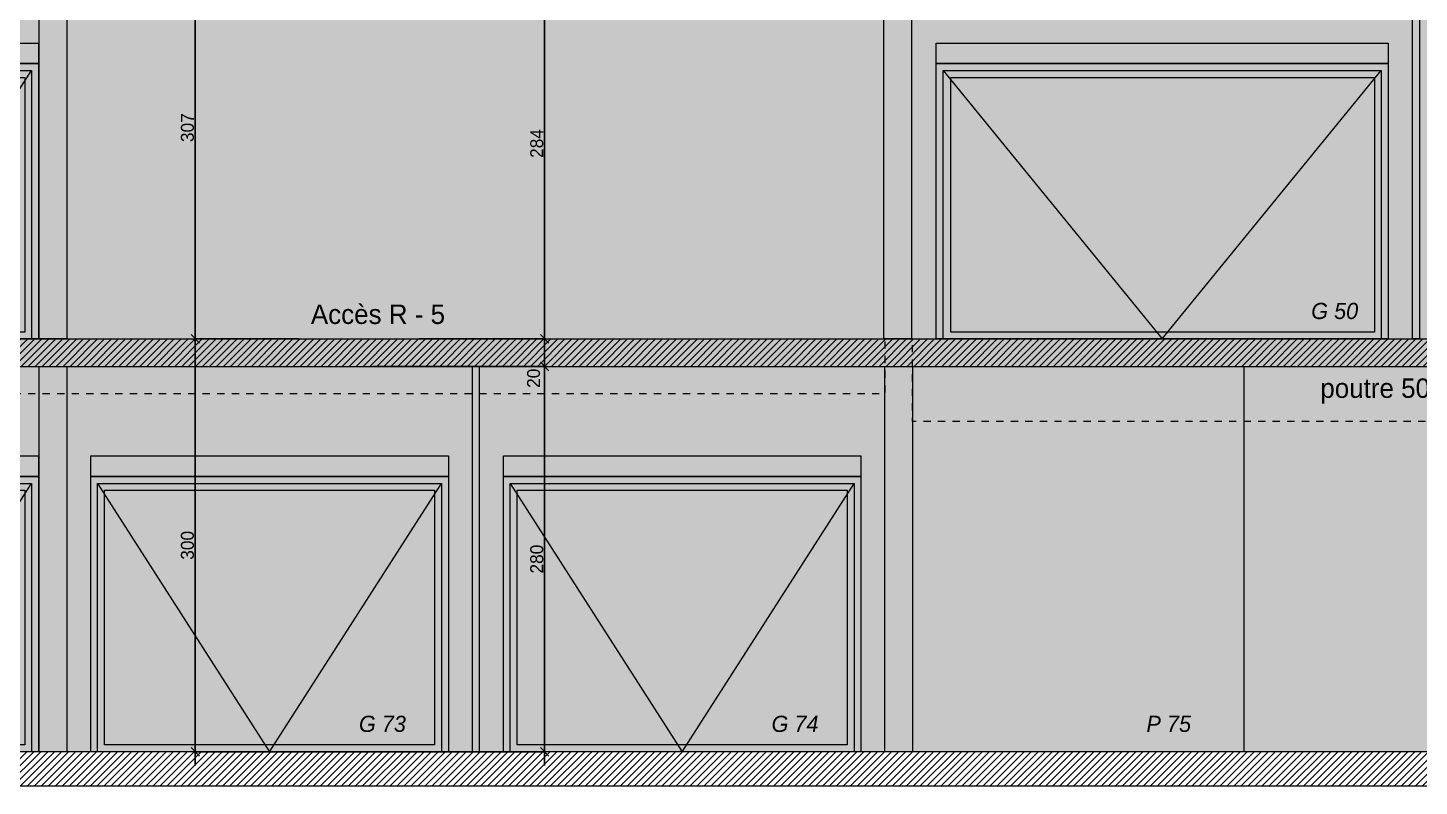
# Model space of a CAD drawing. Header units: centimetres. Extents: x -6341 to 23117, y -10090 to 8065.
# Drawn here: x 8418 to 9430, y -6912 to -6361 of the extents above; entities that cross this region are included whole.
import ezdxf

# ---------------------------------------------------------------- set-up
doc = ezdxf.new("R2010")
doc.units = ezdxf.units.CM
doc.header["$LTSCALE"] = 12.7
doc.header["$PDMODE"] = 1
doc.header["$PDSIZE"] = -2
doc.linetypes.add('VW-01', pattern=[0.83312, 0.41656, -0.41656])
doc.layers.get('0').update_dxf_attribs({"lineweight": 5})
for name, color, linetype, lineweight in [('B Général', 7, 'Continuous', 5), ('C ANNOTATIONS-cotation', 7, 'Continuous', 5), ('C ANNOTATIONS-texte', 7, 'Continuous', 5)]:
    doc.layers.add(name, color=color, linetype=linetype, lineweight=lineweight)
doc.styles.add('Arial', font='arial.ttf')
doc.styles.add('Eurostile', font='')
doc.styles.add('Eurostile (italic)', font='')
doc.styles.get('Eurostile').set_extended_font_data('Eurostile')
doc.styles.get('Eurostile (italic)').set_extended_font_data('Eurostile', italic=True)
doc.dimstyles.new('100é', dxfattribs={"dimtxt": 30.30306, "dimasz": 6.232178, "dimexe": 0, "dimexo": 25, "dimgap": 1, "dimtad": 1, "dimdec": 1, "dimtxsty": 'Arial', "dimblk": 'VW_SLASH', "dimblk1": 'VW_SLASH', "dimblk2": 'VW_SLASH', "dimcen": 0, "dimdle": 10, "dimse1": 1, "dimse2": 1, "dimazin": 0, "dimtfac": 1, "dimtdec": 1, "dimtix": 1, "dimtmove": 0, "dimatfit": 0, "dimldrblk": 'VW_FILLEDARROW', "dimfxl": 1, "dimfrac": 2, "dimtolj": 1, "dimarcsym": 0})
pattern_1 = [(45, (0, 0), (2.4253472, -2.6458333), [])]

# ---------------------------------------------------------------- blocks, each defined once
blk = doc.blocks.new('Porte basculante_élévation')
at = {"layer": 'B Général', "linetype": 'Continuous', "flags": 128}
for points in [[(-130, 107.5), (130, 107.5), (130, 92.5), (-130, 92.5)], [(-130, 92.5), (130, 92.5), (130, -107.5), (-130, -107.5)], [(-125, 87.5), (125, 87.5), (125, -107.5), (-125, -107.5)], [(-120, 82.5), (120, 82.5), (120, -102.5), (-120, -102.5)]]:
    blk.add_lwpolyline(points, close=True, dxfattribs=at)
blk.add_lwpolyline([(-125, 87.5), (0, -107.5), (125, 87.5)], dxfattribs=at)
blk = doc.blocks.new('Groupe-266-1')
at = {"layer": 'B Général', "linetype": 'Continuous', "flags": 128}
for points in [[(9078.7, -6372.4), (9407.3, -6372.4), (9407.3, -6387.4), (9078.7, -6387.4)], [(9078.7, -6387.4), (9407.3, -6387.4), (9407.3, -6587.4), (9078.7, -6587.4)], [(9083.7, -6392.4), (9402.3, -6392.4), (9402.3, -6587.4), (9083.7, -6587.4)], [(9089.3, -6397.4), (9397.3, -6397.4), (9397.3, -6582.4), (9089.3, -6582.4)]]:
    blk.add_lwpolyline(points, close=True, dxfattribs=at)
blk.add_lwpolyline([(9083.7, -6392.4), (9243, -6587.4), (9402.3, -6392.4)], dxfattribs=at)
blk = doc.blocks.new('Groupe-269-1')
at = {"layer": 'B Général', "color": 7, "linetype": 'Continuous', "lineweight": 5, "flags": 128}
blk.add_lwpolyline([(9425.1, -6319.4), (9430.1, -6319.4), (9430.1, -6587.4), (9425.1, -6587.4)], close=True, dxfattribs=at)
at = {"layer": 'B Général', "color": 7}
for name, p in [('Porte basculante_élévation', (8296, -6479.9)), ('Groupe-266-1', (0, 0))]:
    blk.add_blockref(name, p, dxfattribs=at)
at = {"layer": 'C ANNOTATIONS-texte', "color": 7, "insert": (9351.4, -6561.2), "char_height": 11.77, "attachment_point": 1, "line_spacing_factor": 0.894142, "style": 'Eurostile (italic)'}
blk.add_mtext('G 50', dxfattribs=at)
blk = doc.blocks.new('Groupe-272-1')
at = {"layer": 'B Général', "color": 7, "linetype": 'Continuous', "lineweight": 5}
blk.add_line((9302.5, -6607.4), (9302.5, -6887.4), dxfattribs=at)
at = {"layer": 'B Général', "color": 7, "linetype": 'Continuous', "lineweight": 5, "flags": 128}
blk.add_lwpolyline([(8741.5, -6607.4), (8746.5, -6607.4), (8746.5, -6887.4), (8741.5, -6887.4)], close=True, dxfattribs=at)
at = {"layer": 'B Général', "color": 7}
for p in [(8296, -6779.9), (8594, -6779.9), (8894, -6779.9)]:
    blk.add_blockref('Porte basculante_élévation', p, dxfattribs=at)
at = {"layer": 'C ANNOTATIONS-texte', "color": 7, "char_height": 11.77, "attachment_point": 1, "line_spacing_factor": 0.894142, "style": 'Eurostile (italic)'}
for s, insert in [('G 73', (8659, -6861.2)), ('G 74', (8959, -6861.2)), ('P 75', (9231.6, -6861.2))]:
    blk.add_mtext(s, dxfattribs=dict(at, insert=insert))
blk = doc.blocks.new('VW_SLASH')
at = {"color": 0, "linetype": 'ByBlock', "lineweight": -2}
blk.add_line((1.6, 0), (-1, 0), dxfattribs=at)
at = {"color": 0, "linetype": 'VW-01', "lineweight": 20, "flags": 128}
blk.add_lwpolyline([(0.5, 0.5), (-0.5, -0.5)], dxfattribs=at)
blk = doc.blocks.new('*D1279')
at = {"layer": 'C ANNOTATIONS-cotation', "color": 0, "linetype": 'Continuous', "lineweight": -2, "transparency": 16777216}
for p, q in [((8572.9, -6280.4), (8540, -6280.4)), ((8540, -6581.1), (8540, -6286.6)), ((8615, -6587.4), (8540, -6587.4))]:
    blk.add_line(p, q, dxfattribs=at)
at = {"layer": 'Defpoints', "color": 0, "transparency": 16777216}
for p in [(8540, -6280.4), (8597.9, -6280.4), (8640, -6587.4)]:
    blk.add_point(p, dxfattribs=at)
at = {"layer": 'C ANNOTATIONS-cotation', "color": 0, "lineweight": -2, "transparency": 16777216, "xscale": 6.232177734375, "yscale": 6.232177734375, "zscale": 6.232177734375}
for p, rotation in [((8540, -6280.4), 90), ((8540, -6587.4), 270)]:
    blk.add_blockref('VW_SLASH', p, dxfattribs=dict(at, rotation=rotation))
at = {"layer": 'C ANNOTATIONS-cotation', "color": 0, "lineweight": 5, "transparency": 16777216, "insert": (8534.3, -6433.9), "char_height": 9.41, "attachment_point": 5, "rotation": 90, "style": 'Eurostile'}
blk.add_mtext('\\A1;307', dxfattribs=at)
blk = doc.blocks.new('VW_FILLEDARROW')
at = {"linetype": 'Continuous', "lineweight": 0}
blk.add_hatch(color=0, dxfattribs=at).paths.add_polyline_path([(-1.6, 0.43), (0, 0), (-1.6, -0.43)])
at = {"color": 0, "linetype": 'VW-01', "lineweight": 5, "flags": 128}
blk.add_lwpolyline([(-1.6, 0.43), (0, 0), (-1.6, -0.43)], close=True, dxfattribs=at)
blk = doc.blocks.new('*D1280')
at = {"layer": 'C ANNOTATIONS-cotation', "color": 0, "linetype": 'Continuous', "lineweight": -2, "transparency": 16777216}
for p, q in [((8615, -6587.4), (8540, -6587.4)), ((8540, -6881.1), (8540, -6593.6)), ((8644, -6887.4), (8540, -6887.4))]:
    blk.add_line(p, q, dxfattribs=at)
at = {"layer": 'Defpoints', "color": 0, "transparency": 16777216}
for p in [(8540, -6587.4), (8640, -6587.4), (8669, -6887.4)]:
    blk.add_point(p, dxfattribs=at)
at = {"layer": 'C ANNOTATIONS-cotation', "color": 0, "lineweight": -2, "transparency": 16777216, "xscale": 6.232177734375, "yscale": 6.232177734375, "zscale": 6.232177734375}
for p, rotation in [((8540, -6587.4), 90), ((8540, -6887.4), 270)]:
    blk.add_blockref('VW_SLASH', p, dxfattribs=dict(at, rotation=rotation))
at = {"layer": 'C ANNOTATIONS-cotation', "color": 0, "lineweight": 5, "transparency": 16777216, "insert": (8534.3, -6737.4), "char_height": 9.41, "attachment_point": 5, "rotation": 90, "style": 'Eurostile'}
blk.add_mtext('\\A1;300', dxfattribs=at)
blk = doc.blocks.new('*D1292')
at = {"layer": 'C ANNOTATIONS-cotation', "color": 0, "linetype": 'Continuous', "lineweight": -2, "transparency": 16777216}
for p, q in [((8817, -6303.4), (8794, -6303.4)), ((8794, -6581.1), (8794, -6309.6)), ((8702.8, -6587.4), (8794, -6587.4))]:
    blk.add_line(p, q, dxfattribs=at)
at = {"layer": 'Defpoints', "color": 0, "transparency": 16777216}
for p in [(8794, -6303.4), (8842, -6303.4), (8677.8, -6587.4)]:
    blk.add_point(p, dxfattribs=at)
at = {"layer": 'C ANNOTATIONS-cotation', "color": 0, "lineweight": -2, "transparency": 16777216, "xscale": 6.232177734375, "yscale": 6.232177734375, "zscale": 6.232177734375}
for p, rotation in [((8794, -6303.4), 90), ((8794, -6587.4), 270)]:
    blk.add_blockref('VW_SLASH', p, dxfattribs=dict(at, rotation=rotation))
at = {"layer": 'C ANNOTATIONS-cotation', "color": 0, "lineweight": 5, "transparency": 16777216, "insert": (8788.3, -6445.4), "char_height": 9.41, "attachment_point": 5, "rotation": 90, "style": 'Eurostile'}
blk.add_mtext('\\A1;284', dxfattribs=at)
blk = doc.blocks.new('*D1293')
at = {"layer": 'C ANNOTATIONS-cotation', "color": 0, "linetype": 'Continuous', "lineweight": -2, "transparency": 16777216}
for p, q in [((8702.8, -6587.4), (8794, -6587.4)), ((8794, -6601.1), (8794, -6593.6)), ((8669, -6607.4), (8794, -6607.4))]:
    blk.add_line(p, q, dxfattribs=at)
at = {"layer": 'Defpoints', "color": 0, "transparency": 16777216}
for p in [(8677.8, -6587.4), (8794, -6587.4), (8644, -6607.4)]:
    blk.add_point(p, dxfattribs=at)
at = {"layer": 'C ANNOTATIONS-cotation', "color": 0, "lineweight": -2, "transparency": 16777216, "xscale": 6.232177734375, "yscale": 6.232177734375, "zscale": 6.232177734375}
for p, rotation in [((8794, -6587.4), 90), ((8794, -6607.4), 270)]:
    blk.add_blockref('VW_SLASH', p, dxfattribs=dict(at, rotation=rotation))
at = {"layer": 'C ANNOTATIONS-cotation', "color": 0, "lineweight": 5, "transparency": 16777216, "insert": (8786, -6616), "char_height": 9.41, "attachment_point": 5, "rotation": 90, "style": 'Eurostile'}
blk.add_mtext('\\A1;20', dxfattribs=at)
blk = doc.blocks.new('*D1294')
at = {"layer": 'C ANNOTATIONS-cotation', "color": 0, "linetype": 'Continuous', "lineweight": -2, "transparency": 16777216}
for p, q in [((8669, -6607.4), (8794, -6607.4)), ((8794, -6881.1), (8794, -6613.6)), ((8615.5, -6887.4), (8794, -6887.4))]:
    blk.add_line(p, q, dxfattribs=at)
at = {"layer": 'Defpoints', "color": 0, "transparency": 16777216}
for p in [(8644, -6607.4), (8794, -6607.4), (8590.5, -6887.4)]:
    blk.add_point(p, dxfattribs=at)
at = {"layer": 'C ANNOTATIONS-cotation', "color": 0, "lineweight": -2, "transparency": 16777216, "xscale": 6.232177734375, "yscale": 6.232177734375, "zscale": 6.232177734375}
for p, rotation in [((8794, -6607.4), 90), ((8794, -6887.4), 270)]:
    blk.add_blockref('VW_SLASH', p, dxfattribs=dict(at, rotation=rotation))
at = {"layer": 'C ANNOTATIONS-cotation', "color": 0, "lineweight": 5, "transparency": 16777216, "insert": (8788.3, -6747.4), "char_height": 9.41, "attachment_point": 5, "rotation": 90, "style": 'Eurostile'}
blk.add_mtext('\\A1;280', dxfattribs=at)

msp = doc.modelspace()

# ---------------------------------------------------------------- hatches: boundary and pattern name
at = {"layer": 'B Général', "linetype": 'Continuous', "lineweight": 0, "true_color": 0xbbbbbb}
msp.add_hatch(color=9, dxfattribs=at).paths.add_polyline_path([(8418.48, -6024.37), (8418.48, -6012.44), (7604.48, -6012.44), (7604.48, -5727.37), (5020.97, -5727.37), (5020.97, -6587.37), (7066.16, -6587.37), (7066.81, -6887.37), (11940.45, -6887.37), (11940.45, -6578.37), (11450.34, -6578.37), (11450.34, -6610.37), (11432.34, -6610.37), (11432.34, -6319.37), (9040.48, -6319.37), (9040.48, -6024.37)])
at = {"layer": 'B Général', "linetype": 'Continuous', "lineweight": 5}
h = msp.add_hatch(dxfattribs=at)
h.set_pattern_fill('50_BETON', style=0, pattern_type=2)
h.set_pattern_definition(pattern_1)
h.paths.add_polyline_path([(5008.04, -6587.37), (5008.04, -6607.37), (9810.48, -6607.37), (9810.48, -6587.37)])
h = msp.add_hatch(dxfattribs=at)
h.set_pattern_fill('50_BETON', style=0, pattern_type=2)
h.set_pattern_definition(pattern_1)
h.paths.add_polyline_path([(7085.89, -6887.37), (7085.89, -6912.37), (11952.45, -6912.37), (11952.45, -6887.37)])

# ---------------------------------------------------------------- linework, layer by layer
at = {"layer": 'B Général', "color": 7, "linetype": 'Continuous', "lineweight": 18}
for p, q in [((5008.04, -6587.37), (9810.48, -6587.37)), ((5008.04, -6607.37), (9810.48, -6607.37)), ((11952.45, -6887.37), (7085.89, -6887.37)), ((11952.45, -6912.37), (7085.89, -6912.37))]:
    msp.add_line(p, q, dxfattribs=at)
at = {"layer": 'B Général', "color": 7, "linetype": 'Continuous', "lineweight": 5}
for p, q in [((5008.04, -6587.37), (9810.48, -6587.37)), ((5008.04, -6607.37), (9810.48, -6607.37)), ((8426.48, -6887.37), (7085.89, -6887.37)), ((11952.45, -6887.37), (8444.48, -6887.37)), ((11952.45, -6912.37), (7085.89, -6912.37))]:
    msp.add_line(p, q, dxfattribs=at)
at = {"layer": 'B Général', "color": 7, "linetype": 'Continuous', "lineweight": 5, "flags": 128}
msp.add_lwpolyline([(11940.45, -6912.37), (7066.48, -6912.37), (7066.48, -6607.37), (5002.97, -6607.37), (5002.97, -6090.37), (4730.64, -6090.37), (4730.64, -6000.37), (3244.06, -6000.37), (3244.06, -5090.37), (3244.06, -5063.37), (3219.37, -5063.37), (3219.37, -5044.37), (3010.64, -5044.37), (2555.9, -5037.37), (2277.45, -5048.37), (2277.45, -5035.37), (2185.52, -5035.37), (2185.52, -5030.37), (2154.32, -5030.37), (1449.97, -4758.37)], dxfattribs=at)
for points in [[(8426.48, -6334.37), (8446.48, -6334.37), (8446.48, -6587.37), (8426.48, -6587.37)], [(9040.69, -6339.37), (9060.69, -6339.37), (9060.69, -6587.37), (9040.69, -6587.37)], [(8426.48, -6607.37), (8446.48, -6607.37), (8446.48, -6887.37), (8426.48, -6887.37)], [(9041.48, -6607.37), (9061.48, -6607.37), (9061.48, -6887.37), (9041.48, -6887.37)]]:
    msp.add_lwpolyline(points, close=True, dxfattribs=at)
at = {"layer": 'B Général', "color": 7, "linetype": 'VW-01', "lineweight": 5, "flags": 128}
for points in [[(7085.89, -6587.37), (9041.48, -6587.37), (9041.48, -6627.37), (7085.89, -6627.37)], [(9061.48, -6587.37), (9810.48, -6587.37), (9810.48, -6647.37), (9061.48, -6647.37)]]:
    msp.add_lwpolyline(points, close=True, dxfattribs=at)

# ---------------------------------------------------------------- block references
at = {"layer": 'B Général', "color": 7}
for name in ['Groupe-269-1', 'Groupe-272-1']:
    msp.add_blockref(name, (0, 0), dxfattribs=at)

# ---------------------------------------------------------------- texts
at = {"layer": 'B Général', "color": 7, "insert": (9358, -6616.13), "char_height": 14.118, "attachment_point": 1, "line_spacing_factor": 0.894142, "style": 'Eurostile'}
msp.add_mtext('poutre 50*60', dxfattribs=at)
at = {"layer": 'C ANNOTATIONS-texte', "insert": (8624.03, -6562.42), "char_height": 14.118, "attachment_point": 1, "line_spacing_factor": 0.894142, "style": 'Eurostile'}
msp.add_mtext('Accès R - 5', dxfattribs=at)

# ---------------------------------------------------------------- dimensions: what is measured, and where the dimension line sits
at = {"layer": 'C ANNOTATIONS-cotation', "color": 7, "linetype": 'Continuous', "lineweight": 5}
for base, p1, p2, override, picture, middle in [((8540, -6280.38), (8640, -6587.37), (8597.88, -6280.38), {"dimtxt": 9.412001, "dimpost": '<>', "dimtxsty": 'Eurostile', "dimse1": 0, "dimse2": 0, "dimtmove": 2}, '*D1279', (8534.29, -6433.88)), ((8794, -6303.38), (8677.8, -6587.37), (8842, -6303.38), {"dimtxt": 9.412001, "dimdec": 0, "dimpost": '<>', "dimtxsty": 'Eurostile', "dimse1": 0, "dimse2": 0, "dimtmove": 2}, '*D1292', (8788.29, -6445.38)), ((8540, -6587.37), (8669, -6887.37), (8640, -6587.37), {"dimtxt": 9.412001, "dimpost": '<>', "dimtxsty": 'Eurostile', "dimse1": 0, "dimse2": 0, "dimtmove": 2}, '*D1280', (8534.29, -6737.37)), ((8794, -6607.37), (8590.45, -6887.37), (8644, -6607.37), {"dimtxt": 9.412001, "dimdec": 0, "dimpost": '<>', "dimtxsty": 'Eurostile', "dimse1": 0, "dimse2": 0, "dimtmove": 2}, '*D1294', (8788.29, -6747.37))]:
    dim = msp.add_linear_dim(base=base, p1=p1, p2=p2, angle=270, dimstyle='100é', override=override, dxfattribs=at)
    dim.commit()
    dim.dimension.update_dxf_attribs({"geometry": picture, "text_midpoint": middle})
dim = msp.add_linear_dim(base=(8794, -6587.37), p1=(8644, -6607.37), p2=(8677.8, -6587.37), angle=270, dimstyle='100é', override={"dimtxt": 9.412001, "dimdec": 0, "dimpost": '<>', "dimtxsty": 'Eurostile', "dimse1": 0, "dimse2": 0, "dimtix": 0, "dimtmove": 2}, dxfattribs=at)
dim.commit()
dim.dimension.update_dxf_attribs({"geometry": '*D1293', "text_midpoint": (8786.01, -6616.02), "dimtype": 160})

doc.saveas('drawing.dxf')
